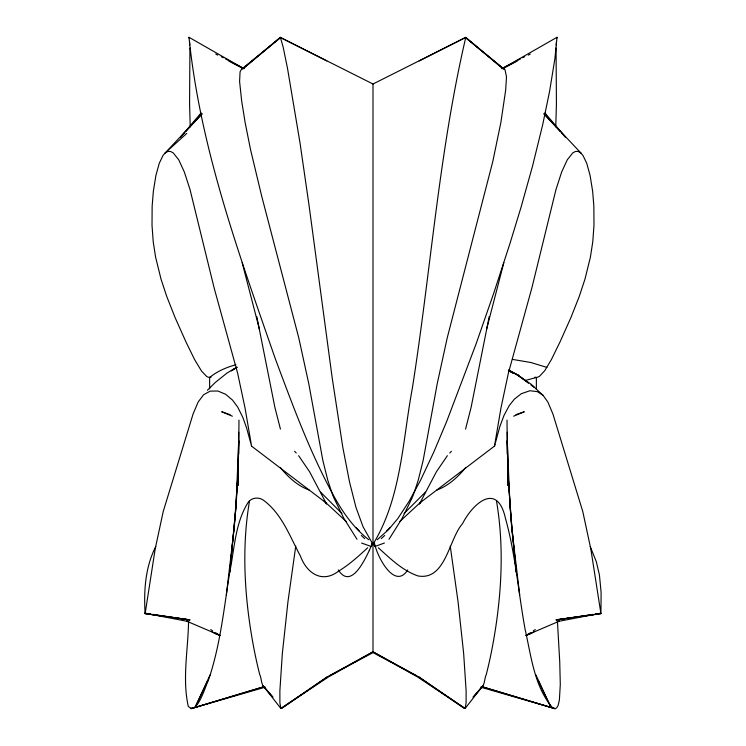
<?xml version="1.0" encoding="UTF-8"?>
<svg xmlns="http://www.w3.org/2000/svg" width="746" height="746" viewBox="0 0 746 746"><rect width="100%" height="100%" fill="white"/><g stroke="black" fill="none" stroke-linecap="round" stroke-linejoin="round"><path stroke-width="1.12" d="M238.72 454.072L238.972 420.11M238.72 432.232L238.002 485.627L238.72 440.69L236.034 506.357L229.759 572.061C223.912 608.494 220.322 645.672 208.237 680.744C205.56 685.369 197.205 716.048 188.244 706.266C182.155 678.692 188.104 649.841 188.533 621.894M280.123 38.279L280.347 37.3L283.144 47.007L287.518 68.446L299.976 142.645L309.021 205.141L332.175 377.765L342.824 447.404L349.51 481.935L356.001 507.494L363.097 526.853L371.741 542.183L371.592 545.223L369.251 550.576M534.91 377.196L536.952 377.439L539.377 376.432L544.739 370.697L551.462 359.441L560.032 341.92L570.895 317.61L579.222 296.544L584.976 279.116L590.394 257.184L592.762 241.872L593.984 225.301L593.853 206.083L592.622 191.088L590.067 175.357L586.748 163.318L582.962 155.429L580.528 152.688L578.01 151.391L575.399 151.485L572.732 152.939L567.249 159.849L561.645 172.056L556.003 189.437L531.861 287.937L508.38 373.149L500.976 407.931L494.439 446.388L495.139 443.917M556.068 47.977L556.423 104.198L555.761 126.895M237.657 479.837L236.034 506.357L229.759 572.061C234.552 548.646 235.083 522.75 248.325 502.151C251.85 497.451 258.731 496.864 263.394 500.174C281.951 513.752 289.914 536.672 300.489 556.199C306.858 573.543 322.421 583.726 338.712 571.063C349.333 564.61 358.565 556.19 367.666 547.788M556.218 44.993L556.479 41.412M236.846 490.001L234.263 527.758L226.336 594.888M237.079 486.569L237.629 478.559M243.97 68.725L188.999 37.3C200.236 148.295 239.084 254.498 275.479 359.274C292.991 405.983 310.168 453.139 334.329 496.92C343.207 513.08 354.173 528.364 368.813 539.759M295.742 546.212L287.956 601.686L282.333 653.617L279.871 690.88L279.909 702.984L280.897 708.504L327.597 676.65L281.718 708.42M556.833 38.093L557.001 37.3L554.884 58.822L549.55 91.544L542.65 124.88L532.541 166.116L521.146 206.875L509.994 243.42L493.992 292.451L476.172 343.682L446.64 421.565L433.939 451.74L420.735 479.902L409.377 500.892L397.777 518.629L388.535 529.613L377.187 539.759M249.537 500.892C242.478 542.062 243.942 584.342 250.003 625.54C252.493 642.092 255.626 658.55 259.785 674.757C261.51 677.48 261.286 687.234 265.007 686.898M489.217 316.518L471.08 407.493L465.56 429.118M495.521 442.415L499.811 426.684L503.979 415.475L509.154 405.721L514.367 399.157L521.286 393.729L529.846 390.745L537.418 391.641L543.144 395.445L547.825 401.982L552.926 414.002L582.766 511.458L590.832 549.019L600.931 613.66L601.117 592.52L599.439 575.082L596.296 561.626L590.207 546.548M486.504 329.518L503.839 262.676M413.983 493.199L418.273 480.051L423.122 460.59L437.24 383.63L447.227 337.863L492.78 161.574L500.902 122.363L505.657 90.201L506.497 76.801L505.033 69.798L465.467 37.542L373 84.009L280.533 37.542L241.573 69.173L240.072 71.793L239.587 81.435L241.648 100.775L245.098 122.363L250.47 149.284L261.669 196.077L298.773 337.863L308.76 383.63L322.878 460.59L327.727 480.051L332.017 493.199M200.152 114.968L201.066 112.972L180.523 137.189L184.383 133.002M412.715 496.491L413.676 494.038M412.398 497.312L402.15 518.358L389.002 539.265M504.427 69.173L502.916 68.632L465.784 37.347C438.928 152.24 430.703 271.945 412.286 388.601C402.663 440.065 401.507 496.127 374.259 542.183C376.516 555.91 394.662 590.711 407.717 569.935M210.055 674.953L195.937 705.548L207.817 680.529M155.793 546.548C145.209 567.044 143.689 591.224 145.134 613.632L189.894 619.889L152.781 614.368M369.149 550.8C363.852 561.682 350.62 589.321 338.283 569.935M447.386 455.666L436.438 471.724L419.429 504.035L421.919 500.65M480.993 686.898C484.713 687.234 484.49 677.48 486.215 674.757C490.374 658.55 493.507 642.092 495.997 625.54C502.058 584.342 503.522 542.062 496.463 500.892M464.282 708.42L418.403 676.65L465.103 708.504L466.091 702.984L466.129 690.88L463.667 653.617L458.044 601.686L450.258 546.212M145.134 613.632L155.168 549.028L163.234 511.458L193.074 414.002L198.175 401.982L203.658 394.681L210.251 391.109L217.86 391.016L225.581 394.242L232.5 400.07L237.713 407.102L242.87 417.48L246.6 427.98L251.579 446.136L245.024 407.931L237.62 373.149L214.139 287.937L189.997 189.437L184.355 172.056L178.751 159.849L173.268 152.939L170.601 151.485L167.99 151.391L165.472 152.688L163.038 155.429L159.252 163.327L155.933 175.357L153.378 191.088L152.147 206.083L152.016 225.301L153.238 241.881L155.606 257.193L161.024 279.116L166.778 296.544L175.105 317.61L185.968 341.92L194.529 359.441L201.513 371.051L206.763 376.525L208.656 377.355L211.09 377.196M465.103 708.504L482.839 685.788L473.067 697.23L482.317 686.786L555.136 708.691L556.581 707.973L558.092 705.492L559.388 700.093L560.293 684.492L559.742 661.861L557.467 621.894M465.784 467.416C458.016 477.002 448.56 485.711 436.839 490.085M185.931 131.324L202.157 113.718L164.652 153.443L186.752 133.403M449.763 452.999L451.414 451.274M386.829 530.788L390.111 527.497M404.071 513.509L425.416 492.118M207.369 390.307L215.202 382.53L226.971 373.084L236.743 367.274M381.309 538.612L384.675 535.497M399.819 521.491L419.998 502.813L494.421 446.136M280.533 37.542L243.084 68.632L241.573 69.173M534.005 631.657L530.303 633.895L525.576 635.443M282.202 707.665L328.165 677.135L373 651.817L417.135 676.072L373 652.619L328.865 676.072L373 651.817L417.835 677.135L463.798 707.665M530.425 632.701L526.517 635.2L559.239 621.185M533.353 630.836L535.302 629.587M557.001 37.3L502.03 68.725M517.099 61.079L502.916 68.632L465.467 37.542M528.243 55.139L530.266 54.057M502.086 68.511L520.605 58.831M522.666 57.759L524.718 56.687M419.177 60.948L465.784 37.347L465.877 38.279M513.621 416.203L524.307 411.755L515.915 414.655M384.404 543.051L374.846 546.473L373 542.622L371.154 546.473L361.596 543.051M193.205 708.029L263.683 686.786L272.933 697.23L263.161 685.788L280.897 708.504M263.683 686.786L190.864 708.691L264.597 687.355M235.932 364.766C226.458 367.265 217.254 371.247 209.626 377.485L209.626 388.769M559.295 621.026L557.299 621.605L601.09 613.203L595.467 614.033M524.876 380.591L536.374 377.485L536.374 389.356M600.866 613.632L556.106 619.889L593.219 614.368M556.106 619.889L600.987 613.594M145.013 613.594L189.894 619.889M512.465 359.395L530.826 362.5L546.939 367.405M150.533 614.033L144.911 613.203L188.701 621.605L186.705 621.026M220.424 635.443L215.697 633.895L211.995 631.657M481.403 687.355L555.136 708.691L482.317 686.786M230.085 414.655L221.693 411.755L232.379 416.203M309.161 490.085C297.44 485.711 287.984 477.002 280.216 467.416M186.761 621.185L219.483 635.2L215.575 632.701M508.52 370.464L518.507 375.406L528.448 382.903M508.455 370.464L518.507 375.406L508.576 369.951M326.823 60.948L280.216 37.347L243.084 68.632L228.901 61.079M221.282 56.687L223.343 57.759M225.395 58.831L243.914 68.511M215.734 54.057L217.757 55.139M508.455 370.342L512.353 372.748M510.45 371.564L513.36 373.364M210.698 629.587L212.647 630.836M528.42 383.024L516.614 374.427L531.096 384.19L543.144 395.445M531.143 385.011L533.866 386.988L531.152 384.945M251.579 446.136L326.002 502.813L346.181 521.491M552.795 708.029C534.248 686.74 531.236 656.238 525.156 629.605C518.349 592.483 515.579 554.53 505.396 518.097C497.181 481.515 472.88 503.419 462.557 523.608C448.691 539.321 445.772 580.892 417.947 575.931C402.364 570.55 390.363 558.605 378.334 547.788M361.325 535.497L364.691 538.612M320.584 492.118L341.929 513.509M355.889 527.497L359.171 530.788M294.586 451.274L296.237 452.999M581.348 153.443L543.862 113.709L560.069 131.324M561.617 133.002L565.477 137.189L544.934 112.972L545.848 114.968M298.614 455.666L309.562 471.724L326.571 504.016L324.081 500.65M356.998 539.265L343.85 518.358L333.602 497.312M538.183 680.529L550.063 705.548L535.945 674.953M332.324 494.038L333.285 496.491M280.44 429.118L274.92 407.493L256.783 316.518M188.999 37.3L189.167 38.093M242.161 262.676L259.496 329.518M507.028 420.11L507.28 454.072M519.664 594.888L511.737 527.758L508.343 479.837M189.521 41.412L189.782 44.993M508.371 478.559L508.921 486.569M509.154 490.001L511.737 527.758L516.241 572.061L509.966 506.357L507.28 440.69L507.998 485.627L507.28 432.232M190.239 126.895L189.577 104.198L189.932 47.977M373 84.009L373 543.051M373 543.265L373 652.619M236.967 367.265L231.307 370.837L236.939 367.312"/></g></svg>
